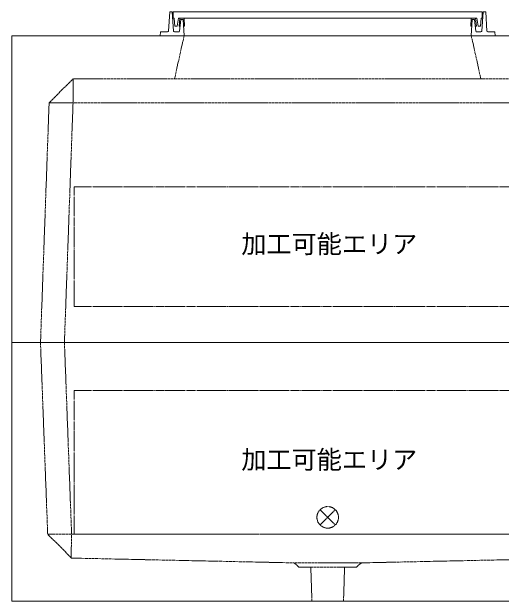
# Model space of a CAD drawing. Units: millimetres, scale not verified. Extents: x -3712 to 3712, y -2625 to 2625.
# Drawn here: x -698 to 325, y -1355 to -125 of the extents above; entities that cross this region are included whole.
import ezdxf
from ezdxf.enums import TextEntityAlignment as Align

# ---------------------------------------------------------------- set-up
doc = ezdxf.new("R2010")
doc.units = ezdxf.units.MM
doc.header["$LTSCALE"] = 10
doc.linetypes.add('LONG_DASHED1', pattern=[7, 6, -1])
doc.linetypes.add('LONG_DOUBLE_CHAIN', pattern=[21.8, 18, -1, 0.6, -0.6, 0.6, -1])
for name, color, linetype, lineweight in [('0-7_D-STR', 7, 'LONG_DASHED1', 9), ('0-9_D-STR-STR5', 1, 'LONG_DOUBLE_CHAIN', 9), ('0-A_D-STR-STR4', 134, 'Continuous', 9)]:
    doc.layers.add(name, color=color, linetype=linetype, lineweight=lineweight)
doc.styles.add('ＭＳ ゴシック', font='')
doc.styles.get('ＭＳ ゴシック').set_extended_font_data('MS Gothic')

# ---------------------------------------------------------------- blocks, each defined once
blk = doc.blocks.new('A$C07367F03')
at = {"layer": '0-7_D-STR', "linetype": 'Continuous'}
for p, q in [((-6600, 6400), (-6600, 0)), ((-6600, 0), (6600, 0))]:
    blk.add_line(p, q, dxfattribs=at)
at = {"layer": '0-7_D-STR'}
for p, q in [((-3000, 6400), (-3200, 5500)), ((3000, 6400), (3200, 5500)), ((-5820, 5000), (-5320, 5500)), ((5320, 5500), (-5320, 5500)), ((-5320, 5000), (-5320, 5500)), ((5820, 5000), (5320, 5500)), ((5320, 5000), (5320, 5500)), ((-5820, 5000), (-6000, 0)), ((5820, 5000), (-5820, 5000)), ((-5320, 5000), (-5500, 0)), ((5320, 5000), (5500, 0)), ((5820, 5000), (6000, 0))]:
    blk.add_line(p, q, dxfattribs=at)
at = {"layer": '0-7_D-STR', "linetype": 'Continuous'}
blk.add_lwpolyline([(-6600, 6400), (6600, 6400), (6600, 0)], dxfattribs=at)
at = {"layer": '0-9_D-STR-STR5'}
for p, q in [((-5300, 3250), (-5300, 750)), ((5300, 3250), (-5300, 3250))]:
    blk.add_line(p, q, dxfattribs=at)
blk.add_lwpolyline([(5300, 3250), (5300, 750), (-5300, 750)], dxfattribs=at)
blk = doc.blocks.new('A$C284D0AE2')
at = {"layer": '0-A_D-STR-STR4'}
for p, q in [((-3300, 500), (-3327.8, 98.6)), ((-3250, 500), (-3300, 500)), ((-3221.3, 98.6), (-3250, 500)), ((-3225, 500), (-3225, 370)), ((-3225, 370), (-3219.2, 370)), ((-3145, 200), (-3115, 370)), ((-3115, 370), (3115, 370)), ((-3090, 370), (-3106.2, 200.7)), ((-3000, 370), (-3090, 370)), ((-2991.8, 200.7), (-3000, 370)), ((3000, 370), (3090, 370)), ((3090, 370), (3106.2, 200.7)), ((-3209.2, 360.9), (-3195, 200)), ((-3070, 340), (-3098, 97.7)), ((-3020, 340), (-3070, 340)), ((-3000, 0), (-3020, 340)), ((-3195, 200), (-3145, 200)), ((-3106.2, 200.7), (-3086.1, 200.7)), ((-3011.8, 200.7), (-2991.8, 200.7)), ((3106.2, 200.7), (3086.1, 200.7)), ((-3490, 80), (-3500, 0)), ((-3500, 0), (3500, 0)), ((-3347.8, 80), (-3490, 80)), ((-3117.8, 80), (-3201.4, 80)), ((3117.8, 80), (3201.4, 80)), ((3347.8, 80), (3490, 80)), ((3490, 80), (3500, 0))]:
    blk.add_line(p, q, dxfattribs=at)
for points in [[(-3225, 500), (3225, 500), (3225, 370), (3219.2, 370)], [(3221.3, 98.6), (3250, 500), (3300, 500), (3327.8, 98.6)], [(3011.8, 200.7), (2991.8, 200.7), (3000, 370)], [(3209.2, 360.9), (3195, 200), (3145, 200), (3115, 370)], [(3000, 0), (3020, 340), (3070, 340), (3098, 97.7)]]:
    blk.add_lwpolyline(points, dxfattribs=at)
for centre, radius, start, end in [((-3219.2, 360), 10, 5.04245, 90), ((3219.2, 360), 10, 90, 174.95755), ((-3347.8, 100), 20, 270, 356.0372), ((-3201.4, 100), 20, 184.08562, 270), ((-3117.8, 100), 20, 270, 353.41806), ((3117.8, 100), 20, 186.58194, 270), ((3201.4, 100), 20, 270, 355.91438), ((3347.8, 100), 20, 183.9628, 270)]:
    blk.add_arc(centre, radius, start, end, dxfattribs=at)
blk = doc.blocks.new('A$C11247C4C')
at = {"layer": '0-7_D-STR', "linetype": 'Continuous'}
for p, q in [((-6600, 0), (6600, 0)), ((-6600, -5400), (-6600, 0)), ((6600, -5400), (6600, 0)), ((-6600, -5400), (6600, -5400))]:
    blk.add_line(p, q, dxfattribs=at)
at = {"layer": '0-7_D-STR'}
for p, q in [((-6000, 0), (-5850, -4000)), ((-5500, 0), (-5350, -4000)), ((5500, 0), (5350, -4000)), ((6000, 0), (5850, -4000)), ((-5350, -4500), (-5850, -4000)), ((5850, -4000), (-5850, -4000)), ((-5360.7, -4499.8), (-5350, -4000)), ((5350, -4500), (5850, -4000)), ((5360.7, -4499.8), (5350, -4000)), ((-5350, -4500), (-700, -4600)), ((5350, -4500), (700, -4600)), ((-600, -4690), (-700, -4600)), ((700, -4600), (-700, -4600)), ((600, -4690), (700, -4600)), ((600, -4690), (-600, -4690)), ((-329.8, -5400), (-352.5, -4690)), ((329.8, -5400), (352.5, -4690))]:
    blk.add_line(p, q, dxfattribs=at)
at = {"layer": '0-9_D-STR-STR5'}
for p, q in [((-5300, -1000), (-5300, -4000)), ((5300, -1000), (-5300, -1000)), ((5300, -1000), (5300, -4000)), ((5300, -4000), (-5300, -4000))]:
    blk.add_line(p, q, dxfattribs=at)
blk = doc.blocks.new('A$C1C640AAB')
at = {"layer": '0-9_D-STR-STR5'}
for p, q in [((-159.1, -159.1), (159.1, 159.1)), ((-159.1, 159.1), (159.1, -159.1))]:
    blk.add_line(p, q, dxfattribs=at)
blk.add_circle((0, 0), 225, dxfattribs=at)
blk = doc.blocks.new('A$Ca589f13b')
at = {"layer": '0-7_D-STR'}
blk.add_blockref('A$C11247C4C', (0, 0), dxfattribs=at)
at = {"layer": '0-9_D-STR-STR5'}
blk.add_blockref('A$C1C640AAB', (0, -3650), dxfattribs=at)

msp = doc.modelspace()

# ---------------------------------------------------------------- block references
at = {"layer": '0-7_D-STR', "xscale": 0.1, "yscale": 0.1}
for name in ['A$C07367F03', 'A$Ca589f13b']:
    msp.add_blockref(name, (-37.5, -815), dxfattribs=at)
at = {"layer": '0-A_D-STR-STR4', "xscale": 0.1, "yscale": 0.1}
msp.add_blockref('A$C284D0AE2', (-37.5, -175), dxfattribs=at)

# ---------------------------------------------------------------- texts
at = {"layer": '0-9_D-STR-STR5', "style": 'ＭＳ ゴシック'}
for p in [(-217.98, -640.35), (-217.98, -1090.35)]:
    msp.add_text('加工可能エリア', height=38.49, dxfattribs=at).set_placement(p, align=Align.BOTTOM_LEFT)

doc.saveas('drawing.dxf')
